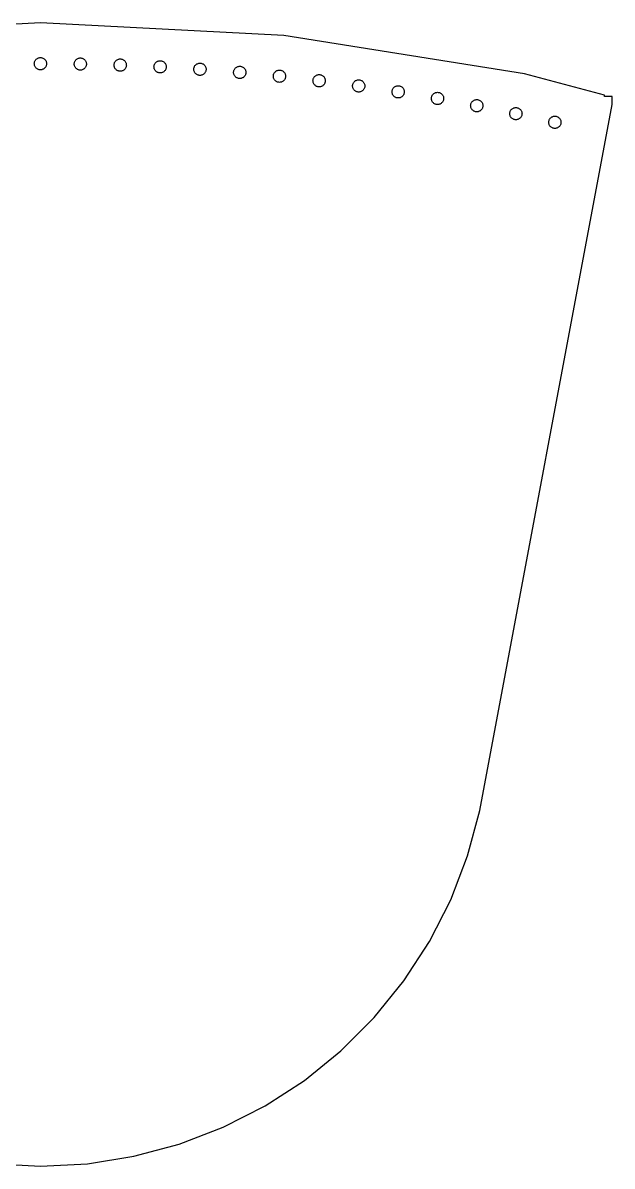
# Model space of a CAD drawing. Header units: metres. Extents: x -90 to 756, y -90 to 295.
# Drawn here: x 182.8 to 255, y -55 to 85 of the extents above; entities that cross this region are included whole.
import ezdxf

# ---------------------------------------------------------------- set-up
doc = ezdxf.new("R2010")
doc.units = ezdxf.units.M

msp = doc.modelspace()

# ---------------------------------------------------------------- linework, layer by layer
for p, q in [((185, 85), (155.209, 83.4387)), ((214.791, 83.4387), (185, 85)), ((244.255, 78.7721), (214.791, 83.4387)), ((184.25, 80), (184.254, 80.0784)), ((184.254, 79.9216), (184.25, 80)), ((184.254, 80.0784), (184.266, 80.1559)), ((184.266, 79.8441), (184.254, 79.9216)), ((184.266, 80.1559), (184.287, 80.2318)), ((184.287, 79.7682), (184.266, 79.8441)), ((184.287, 80.2318), (184.315, 80.305)), ((184.315, 80.305), (184.35, 80.375)), ((184.35, 80.375), (184.393, 80.4408)), ((184.393, 80.4408), (184.443, 80.5018)), ((184.443, 80.5018), (184.498, 80.5574)), ((184.498, 80.5574), (184.559, 80.6068)), ((184.559, 80.6068), (184.625, 80.6495)), ((184.625, 80.6495), (184.695, 80.6852)), ((184.695, 80.6852), (184.768, 80.7133)), ((184.768, 80.7133), (184.844, 80.7336)), ((184.844, 80.7336), (184.922, 80.7459)), ((184.922, 80.7459), (185, 80.75)), ((185, 80.75), (185.078, 80.7459)), ((185.078, 80.7459), (185.156, 80.7336)), ((185.156, 80.7336), (185.232, 80.7133)), ((185.232, 80.7133), (185.305, 80.6852)), ((185.305, 80.6852), (185.375, 80.6495)), ((185.375, 80.6495), (185.441, 80.6068)), ((185.441, 80.6068), (185.502, 80.5574)), ((185.502, 80.5574), (185.557, 80.5018)), ((185.557, 80.5018), (185.607, 80.4408)), ((185.607, 80.4408), (185.65, 80.375)), ((185.65, 80.375), (185.685, 80.305)), ((185.685, 80.305), (185.713, 80.2318)), ((185.713, 80.2318), (185.734, 80.1559)), ((185.734, 79.8441), (185.713, 79.7682)), ((185.734, 80.1559), (185.746, 80.0784)), ((185.746, 79.9216), (185.734, 79.8441)), ((185.746, 80.0784), (185.75, 80)), ((185.75, 80), (185.746, 79.9216)), ((189.137, 79.9574), (189.141, 80.0357)), ((189.141, 79.879), (189.137, 79.9574)), ((189.141, 80.0357), (189.153, 80.1133)), ((189.153, 79.8014), (189.141, 79.879)), ((189.153, 80.1133), (189.173, 80.1891)), ((189.173, 79.7256), (189.153, 79.8014)), ((189.173, 80.1891), (189.202, 80.2624)), ((189.202, 80.2624), (189.237, 80.3324)), ((189.237, 80.3324), (189.28, 80.3982)), ((189.28, 80.3982), (189.329, 80.4592)), ((189.329, 80.4592), (189.385, 80.5147)), ((189.385, 80.5147), (189.446, 80.5641)), ((189.446, 80.5641), (189.512, 80.6069)), ((189.512, 80.6069), (189.582, 80.6425)), ((189.582, 80.6425), (189.655, 80.6706)), ((189.655, 80.6706), (189.731, 80.691)), ((189.731, 80.691), (189.808, 80.7032)), ((189.808, 80.7032), (189.887, 80.7074)), ((189.887, 80.7074), (189.965, 80.7032)), ((189.965, 80.7032), (190.043, 80.691)), ((190.043, 80.691), (190.118, 80.6706)), ((190.118, 80.6706), (190.192, 80.6425)), ((190.192, 80.6425), (190.262, 80.6069)), ((190.262, 80.6069), (190.327, 80.5641)), ((190.327, 80.5641), (190.389, 80.5147)), ((190.389, 80.5147), (190.444, 80.4592)), ((190.444, 80.4592), (190.493, 80.3982)), ((190.493, 80.3982), (190.536, 80.3324)), ((190.536, 80.3324), (190.572, 80.2624)), ((190.572, 80.2624), (190.6, 80.1891)), ((190.6, 80.1891), (190.62, 80.1133)), ((190.62, 79.8014), (190.6, 79.7256)), ((190.62, 80.1133), (190.633, 80.0357)), ((190.633, 79.879), (190.62, 79.8014)), ((190.633, 80.0357), (190.637, 79.9574)), ((190.637, 79.9574), (190.633, 79.879)), ((194.022, 79.8294), (194.026, 79.9078)), ((194.026, 79.751), (194.022, 79.8294)), ((194.026, 79.9078), (194.038, 79.9854)), ((194.038, 79.9854), (194.059, 80.0612)), ((194.059, 80.0612), (194.087, 80.1345)), ((194.087, 80.1345), (194.122, 80.2044)), ((194.122, 80.2044), (194.165, 80.2703)), ((194.165, 80.2703), (194.214, 80.3313)), ((194.214, 80.3313), (194.27, 80.3868)), ((194.27, 80.3868), (194.331, 80.4362)), ((194.331, 80.4362), (194.397, 80.4789)), ((194.397, 80.4789), (194.467, 80.5146)), ((194.467, 80.5146), (194.54, 80.5427)), ((194.54, 80.5427), (194.616, 80.563)), ((194.616, 80.563), (194.693, 80.5753)), ((194.693, 80.5753), (194.772, 80.5794)), ((194.772, 80.5794), (194.85, 80.5753)), ((194.85, 80.5753), (194.928, 80.563)), ((194.928, 80.563), (195.004, 80.5427)), ((195.004, 80.5427), (195.077, 80.5146)), ((195.077, 80.5146), (195.147, 80.4789)), ((195.147, 80.4789), (195.213, 80.4362)), ((195.213, 80.4362), (195.274, 80.3868)), ((195.274, 80.3868), (195.329, 80.3313)), ((195.329, 80.3313), (195.379, 80.2703)), ((195.379, 80.2703), (195.421, 80.2044)), ((195.421, 80.2044), (195.457, 80.1345)), ((195.457, 80.1345), (195.485, 80.0612)), ((195.485, 80.0612), (195.505, 79.9854)), ((195.505, 79.9854), (195.518, 79.9078)), ((195.518, 79.9078), (195.522, 79.8294)), ((195.522, 79.8294), (195.518, 79.751)), ((198.92, 79.7722), (198.941, 79.848)), ((198.941, 79.848), (198.969, 79.9213)), ((198.969, 79.9213), (199.005, 79.9913)), ((199.005, 79.9913), (199.047, 80.0571)), ((199.047, 80.0571), (199.097, 80.1181)), ((199.097, 80.1181), (199.152, 80.1736)), ((199.152, 80.1736), (199.213, 80.223)), ((199.213, 80.223), (199.279, 80.2658)), ((199.279, 80.2658), (199.349, 80.3014)), ((199.349, 80.3014), (199.422, 80.3296)), ((199.422, 80.3296), (199.498, 80.3499)), ((199.498, 80.3499), (199.576, 80.3622)), ((199.576, 80.3622), (199.654, 80.3663)), ((199.654, 80.3663), (199.732, 80.3622)), ((199.732, 80.3622), (199.81, 80.3499)), ((199.81, 80.3499), (199.886, 80.3296)), ((199.886, 80.3296), (199.959, 80.3014)), ((199.959, 80.3014), (200.029, 80.2658)), ((200.029, 80.2658), (200.095, 80.223)), ((200.095, 80.223), (200.156, 80.1736)), ((200.156, 80.1736), (200.211, 80.1181)), ((200.211, 80.1181), (200.261, 80.0571)), ((200.261, 80.0571), (200.304, 79.9913)), ((200.304, 79.9913), (200.339, 79.9213)), ((200.339, 79.9213), (200.367, 79.848)), ((200.367, 79.848), (200.388, 79.7722)), ((203.925, 79.7588), (203.974, 79.8198)), ((203.974, 79.8198), (204.03, 79.8753)), ((204.03, 79.8753), (204.091, 79.9247)), ((204.091, 79.9247), (204.157, 79.9675)), ((204.157, 79.9675), (204.227, 80.0031)), ((204.227, 80.0031), (204.3, 80.0312)), ((204.3, 80.0312), (204.376, 80.0515)), ((204.376, 80.0515), (204.453, 80.0638)), ((204.453, 80.0638), (204.532, 80.0679)), ((204.532, 80.0679), (204.61, 80.0638)), ((204.61, 80.0638), (204.688, 80.0515)), ((204.688, 80.0515), (204.764, 80.0312)), ((204.764, 80.0312), (204.837, 80.0031)), ((204.837, 80.0031), (204.907, 79.9675)), ((204.907, 79.9675), (204.973, 79.9247)), ((204.973, 79.9247), (205.034, 79.8753)), ((205.034, 79.8753), (205.089, 79.8198)), ((205.089, 79.8198), (205.139, 79.7588)), ((184.315, 79.6949), (184.287, 79.7682)), ((184.35, 79.625), (184.315, 79.6949)), ((184.393, 79.5592), (184.35, 79.625)), ((184.443, 79.4981), (184.393, 79.5592)), ((184.498, 79.4426), (184.443, 79.4981)), ((184.559, 79.3932), (184.498, 79.4426)), ((184.625, 79.3505), (184.559, 79.3932)), ((184.695, 79.3148), (184.625, 79.3505)), ((184.768, 79.2867), (184.695, 79.3148)), ((184.844, 79.2664), (184.768, 79.2867)), ((184.922, 79.2541), (184.844, 79.2664)), ((185, 79.25), (184.922, 79.2541)), ((185.078, 79.2541), (185, 79.25)), ((185.156, 79.2664), (185.078, 79.2541)), ((185.232, 79.2867), (185.156, 79.2664)), ((185.305, 79.3148), (185.232, 79.2867)), ((185.375, 79.3505), (185.305, 79.3148)), ((185.441, 79.3932), (185.375, 79.3505)), ((185.502, 79.4426), (185.441, 79.3932)), ((185.557, 79.4981), (185.502, 79.4426)), ((185.607, 79.5592), (185.557, 79.4981)), ((185.65, 79.625), (185.607, 79.5592)), ((185.685, 79.6949), (185.65, 79.625)), ((185.713, 79.7682), (185.685, 79.6949)), ((189.202, 79.6523), (189.173, 79.7256)), ((189.237, 79.5824), (189.202, 79.6523)), ((189.28, 79.5165), (189.237, 79.5824)), ((189.329, 79.4555), (189.28, 79.5165)), ((189.385, 79.4), (189.329, 79.4555)), ((189.446, 79.3506), (189.385, 79.4)), ((189.512, 79.3078), (189.446, 79.3506)), ((189.582, 79.2722), (189.512, 79.3078)), ((189.655, 79.244), (189.582, 79.2722)), ((189.731, 79.2237), (189.655, 79.244)), ((189.808, 79.2115), (189.731, 79.2237)), ((189.887, 79.2074), (189.808, 79.2115)), ((189.965, 79.2115), (189.887, 79.2074)), ((190.043, 79.2237), (189.965, 79.2115)), ((190.118, 79.244), (190.043, 79.2237)), ((190.192, 79.2722), (190.118, 79.244)), ((190.262, 79.3078), (190.192, 79.2722)), ((190.327, 79.3506), (190.262, 79.3078)), ((190.389, 79.4), (190.327, 79.3506)), ((190.444, 79.4555), (190.389, 79.4)), ((190.493, 79.5165), (190.444, 79.4555)), ((190.536, 79.5824), (190.493, 79.5165)), ((190.572, 79.6523), (190.536, 79.5824)), ((190.6, 79.7256), (190.572, 79.6523)), ((194.038, 79.6735), (194.026, 79.751)), ((194.059, 79.5977), (194.038, 79.6735)), ((194.087, 79.5244), (194.059, 79.5977)), ((194.122, 79.4544), (194.087, 79.5244)), ((194.165, 79.3886), (194.122, 79.4544)), ((194.214, 79.3276), (194.165, 79.3886)), ((194.27, 79.2721), (194.214, 79.3276)), ((194.331, 79.2227), (194.27, 79.2721)), ((194.397, 79.1799), (194.331, 79.2227)), ((194.467, 79.1443), (194.397, 79.1799)), ((194.54, 79.1161), (194.467, 79.1443)), ((194.616, 79.0958), (194.54, 79.1161)), ((194.693, 79.0835), (194.616, 79.0958)), ((194.772, 79.0794), (194.693, 79.0835)), ((194.85, 79.0835), (194.772, 79.0794)), ((194.928, 79.0958), (194.85, 79.0835)), ((195.004, 79.1161), (194.928, 79.0958)), ((195.077, 79.1443), (195.004, 79.1161)), ((195.147, 79.1799), (195.077, 79.1443)), ((195.213, 79.2227), (195.147, 79.1799)), ((195.274, 79.2721), (195.213, 79.2227)), ((195.329, 79.3276), (195.274, 79.2721)), ((195.379, 79.3886), (195.329, 79.3276)), ((195.421, 79.4544), (195.379, 79.3886)), ((195.457, 79.5244), (195.421, 79.4544)), ((195.485, 79.5977), (195.457, 79.5244)), ((195.505, 79.6735), (195.485, 79.5977)), ((195.518, 79.751), (195.505, 79.6735)), ((198.904, 79.6163), (198.908, 79.6947)), ((198.908, 79.5379), (198.904, 79.6163)), ((198.908, 79.6947), (198.92, 79.7722)), ((198.92, 79.4603), (198.908, 79.5379)), ((198.941, 79.3845), (198.92, 79.4603)), ((198.969, 79.3112), (198.941, 79.3845)), ((199.005, 79.2413), (198.969, 79.3112)), ((199.047, 79.1754), (199.005, 79.2413)), ((199.097, 79.1144), (199.047, 79.1754)), ((199.152, 79.0589), (199.097, 79.1144)), ((199.213, 79.0095), (199.152, 79.0589)), ((199.279, 78.9667), (199.213, 79.0095)), ((199.349, 78.9311), (199.279, 78.9667)), ((199.422, 78.903), (199.349, 78.9311)), ((199.498, 78.8826), (199.422, 78.903)), ((199.576, 78.8704), (199.498, 78.8826)), ((199.654, 78.8663), (199.576, 78.8704)), ((199.732, 78.8704), (199.654, 78.8663)), ((199.81, 78.8826), (199.732, 78.8704)), ((199.886, 78.903), (199.81, 78.8826)), ((199.959, 78.9311), (199.886, 78.903)), ((200.029, 78.9667), (199.959, 78.9311)), ((200.095, 79.0095), (200.029, 78.9667)), ((200.156, 79.0589), (200.095, 79.0095)), ((200.211, 79.1144), (200.156, 79.0589)), ((200.261, 79.1754), (200.211, 79.1144)), ((200.304, 79.2413), (200.261, 79.1754)), ((200.339, 79.3112), (200.304, 79.2413)), ((200.367, 79.3845), (200.339, 79.3112)), ((200.388, 79.4603), (200.367, 79.3845)), ((200.388, 79.7722), (200.4, 79.6947)), ((200.4, 79.5379), (200.388, 79.4603)), ((200.4, 79.6947), (200.404, 79.6163)), ((200.404, 79.6163), (200.4, 79.5379)), ((203.782, 79.3179), (203.786, 79.3963)), ((203.786, 79.2395), (203.782, 79.3179)), ((203.786, 79.3963), (203.798, 79.4739)), ((203.798, 79.162), (203.786, 79.2395)), ((203.798, 79.4739), (203.819, 79.5497)), ((203.819, 79.0862), (203.798, 79.162)), ((203.819, 79.5497), (203.847, 79.623)), ((203.847, 79.0129), (203.819, 79.0862)), ((203.847, 79.623), (203.882, 79.6929)), ((203.882, 78.9429), (203.847, 79.0129)), ((203.882, 79.6929), (203.925, 79.7588)), ((203.925, 78.8771), (203.882, 78.9429)), ((203.974, 78.8161), (203.925, 78.8771)), ((204.03, 78.7606), (203.974, 78.8161)), ((204.091, 78.7112), (204.03, 78.7606)), ((204.157, 78.6684), (204.091, 78.7112)), ((204.227, 78.6328), (204.157, 78.6684)), ((204.3, 78.6046), (204.227, 78.6328)), ((204.376, 78.5843), (204.3, 78.6046)), ((204.453, 78.572), (204.376, 78.5843)), ((204.532, 78.5679), (204.453, 78.572)), ((204.61, 78.572), (204.532, 78.5679)), ((204.688, 78.5843), (204.61, 78.572)), ((204.764, 78.6046), (204.688, 78.5843)), ((204.837, 78.6328), (204.764, 78.6046)), ((204.907, 78.6684), (204.837, 78.6328)), ((204.973, 78.7112), (204.907, 78.6684)), ((205.034, 78.7606), (204.973, 78.7112)), ((205.089, 78.8161), (205.034, 78.7606)), ((205.139, 78.8771), (205.089, 78.8161)), ((205.139, 79.7588), (205.181, 79.6929)), ((205.181, 78.9429), (205.139, 78.8771)), ((205.181, 79.6929), (205.217, 79.623)), ((205.217, 79.0129), (205.181, 78.9429)), ((205.217, 79.623), (205.245, 79.5497)), ((205.245, 79.0862), (205.217, 79.0129)), ((205.245, 79.5497), (205.265, 79.4739)), ((205.265, 79.162), (205.245, 79.0862)), ((205.265, 79.4739), (205.278, 79.3963)), ((205.278, 79.2395), (205.265, 79.162)), ((205.278, 79.3963), (205.282, 79.3179)), ((205.282, 79.3179), (205.278, 79.2395)), ((208.654, 78.9345), (208.658, 79.0129)), ((208.658, 78.8561), (208.654, 78.9345)), ((208.658, 79.0129), (208.67, 79.0904)), ((208.67, 78.7786), (208.658, 78.8561)), ((208.67, 79.0904), (208.69, 79.1663)), ((208.69, 78.7027), (208.67, 78.7786)), ((208.69, 79.1663), (208.718, 79.2396)), ((208.718, 78.6295), (208.69, 78.7027)), ((208.718, 79.2396), (208.754, 79.3095)), ((208.754, 78.5595), (208.718, 78.6295)), ((208.754, 79.3095), (208.797, 79.3754)), ((208.797, 78.4937), (208.754, 78.5595)), ((208.797, 79.3754), (208.846, 79.4364)), ((208.846, 78.4327), (208.797, 78.4937)), ((208.846, 79.4364), (208.902, 79.4919)), ((208.902, 78.3772), (208.846, 78.4327)), ((208.902, 79.4919), (208.963, 79.5413)), ((208.963, 79.5413), (209.029, 79.584)), ((209.029, 79.584), (209.099, 79.6197)), ((209.099, 79.6197), (209.172, 79.6478)), ((209.172, 79.6478), (209.248, 79.6681)), ((209.248, 79.6681), (209.325, 79.6804)), ((209.325, 79.6804), (209.404, 79.6845)), ((209.404, 79.6845), (209.482, 79.6804)), ((209.482, 79.6804), (209.56, 79.6681)), ((209.56, 79.6681), (209.635, 79.6478)), ((209.635, 79.6478), (209.709, 79.6197)), ((209.709, 79.6197), (209.779, 79.584)), ((209.779, 79.584), (209.844, 79.5413)), ((209.844, 79.5413), (209.905, 79.4919)), ((209.905, 79.4919), (209.961, 79.4364)), ((209.961, 78.4327), (209.905, 78.3772)), ((209.961, 79.4364), (210.01, 79.3754)), ((210.01, 78.4937), (209.961, 78.4327)), ((210.01, 79.3754), (210.053, 79.3095)), ((210.053, 78.5595), (210.01, 78.4937)), ((210.053, 79.3095), (210.089, 79.2396)), ((210.089, 78.6295), (210.053, 78.5595)), ((210.089, 79.2396), (210.117, 79.1663)), ((210.117, 78.7027), (210.089, 78.6295)), ((210.117, 79.1663), (210.137, 79.0904)), ((210.137, 78.7786), (210.117, 78.7027)), ((210.137, 79.0904), (210.149, 79.0129)), ((210.149, 78.8561), (210.137, 78.7786)), ((210.149, 79.0129), (210.154, 78.9345)), ((210.154, 78.9345), (210.149, 78.8561)), ((213.518, 78.4661), (213.522, 78.5445)), ((213.522, 78.3877), (213.518, 78.4661)), ((213.522, 78.5445), (213.534, 78.6221)), ((213.534, 78.6221), (213.555, 78.6979)), ((213.555, 78.6979), (213.583, 78.7712)), ((213.583, 78.7712), (213.618, 78.8411)), ((213.618, 78.8411), (213.661, 78.907)), ((213.661, 78.907), (213.711, 78.968)), ((213.711, 78.968), (213.766, 79.0235)), ((213.766, 79.0235), (213.827, 79.0729)), ((213.827, 79.0729), (213.893, 79.1156)), ((213.893, 79.1156), (213.963, 79.1513)), ((213.963, 79.1513), (214.036, 79.1794)), ((214.036, 79.1794), (214.112, 79.1997)), ((214.112, 79.1997), (214.19, 79.212)), ((214.19, 79.212), (214.268, 79.2161)), ((214.268, 79.2161), (214.346, 79.212)), ((214.346, 79.212), (214.424, 79.1997)), ((214.424, 79.1997), (214.5, 79.1794)), ((214.5, 79.1794), (214.573, 79.1513)), ((214.573, 79.1513), (214.643, 79.1156)), ((214.643, 79.1156), (214.709, 79.0729)), ((214.709, 79.0729), (214.77, 79.0235)), ((214.77, 79.0235), (214.825, 78.968)), ((214.825, 78.968), (214.875, 78.907)), ((214.875, 78.907), (214.917, 78.8411)), ((214.917, 78.8411), (214.953, 78.7712)), ((214.953, 78.7712), (214.981, 78.6979)), ((214.981, 78.6979), (215.002, 78.6221)), ((215.002, 78.6221), (215.014, 78.5445)), ((215.014, 78.5445), (215.018, 78.4661)), ((215.018, 78.4661), (215.014, 78.3877)), ((218.517, 78.3538), (218.566, 78.4148)), ((218.566, 78.4148), (218.622, 78.4703)), ((218.622, 78.4703), (218.683, 78.5197)), ((218.683, 78.5197), (218.748, 78.5624)), ((218.748, 78.5624), (218.818, 78.5981)), ((218.818, 78.5981), (218.892, 78.6262)), ((218.892, 78.6262), (218.967, 78.6465)), ((218.967, 78.6465), (219.045, 78.6588)), ((219.045, 78.6588), (219.123, 78.6629)), ((219.123, 78.6629), (219.202, 78.6588)), ((219.202, 78.6588), (219.279, 78.6465)), ((219.279, 78.6465), (219.355, 78.6262)), ((219.355, 78.6262), (219.428, 78.5981)), ((219.428, 78.5981), (219.498, 78.5624)), ((219.498, 78.5624), (219.564, 78.5197)), ((219.564, 78.5197), (219.625, 78.4703)), ((219.625, 78.4703), (219.681, 78.4148)), ((219.681, 78.4148), (219.73, 78.3538)), ((254.069, 76.1424), (244.255, 78.7721)), ((208.963, 78.3277), (208.902, 78.3772)), ((209.029, 78.285), (208.963, 78.3277)), ((209.099, 78.2493), (209.029, 78.285)), ((209.172, 78.2212), (209.099, 78.2493)), ((209.248, 78.2009), (209.172, 78.2212)), ((209.325, 78.1886), (209.248, 78.2009)), ((209.404, 78.1845), (209.325, 78.1886)), ((209.482, 78.1886), (209.404, 78.1845)), ((209.56, 78.2009), (209.482, 78.1886)), ((209.635, 78.2212), (209.56, 78.2009)), ((209.709, 78.2493), (209.635, 78.2212)), ((209.779, 78.285), (209.709, 78.2493)), ((209.844, 78.3277), (209.779, 78.285)), ((209.905, 78.3772), (209.844, 78.3277)), ((213.534, 78.3102), (213.522, 78.3877)), ((213.555, 78.2344), (213.534, 78.3102)), ((213.583, 78.1611), (213.555, 78.2344)), ((213.618, 78.0911), (213.583, 78.1611)), ((213.661, 78.0253), (213.618, 78.0911)), ((213.711, 77.9643), (213.661, 78.0253)), ((213.766, 77.9088), (213.711, 77.9643)), ((213.827, 77.8594), (213.766, 77.9088)), ((213.893, 77.8166), (213.827, 77.8594)), ((213.963, 77.781), (213.893, 77.8166)), ((214.036, 77.7528), (213.963, 77.781)), ((214.112, 77.7325), (214.036, 77.7528)), ((214.19, 77.7202), (214.112, 77.7325)), ((214.268, 77.7161), (214.19, 77.7202)), ((214.346, 77.7202), (214.268, 77.7161)), ((214.424, 77.7325), (214.346, 77.7202)), ((214.5, 77.7528), (214.424, 77.7325)), ((214.573, 77.781), (214.5, 77.7528)), ((214.643, 77.8166), (214.573, 77.781)), ((214.709, 77.8594), (214.643, 77.8166)), ((214.77, 77.9088), (214.709, 77.8594)), ((214.825, 77.9643), (214.77, 77.9088)), ((214.875, 78.0253), (214.825, 77.9643)), ((214.917, 78.0911), (214.875, 78.0253)), ((214.953, 78.1611), (214.917, 78.0911)), ((214.981, 78.2344), (214.953, 78.1611)), ((215.002, 78.3102), (214.981, 78.2344)), ((215.014, 78.3877), (215.002, 78.3102)), ((218.373, 77.9129), (218.378, 77.9913)), ((218.378, 77.8345), (218.373, 77.9129)), ((218.378, 77.9913), (218.39, 78.0688)), ((218.39, 77.757), (218.378, 77.8345)), ((218.39, 78.0688), (218.41, 78.1447)), ((218.41, 77.6812), (218.39, 77.757)), ((218.41, 78.1447), (218.438, 78.218)), ((218.438, 77.6079), (218.41, 77.6812)), ((218.438, 78.218), (218.474, 78.2879)), ((218.474, 77.5379), (218.438, 77.6079)), ((218.474, 78.2879), (218.517, 78.3538)), ((218.517, 77.4721), (218.474, 77.5379)), ((218.566, 77.4111), (218.517, 77.4721)), ((218.622, 77.3556), (218.566, 77.4111)), ((218.683, 77.3062), (218.622, 77.3556)), ((218.748, 77.2634), (218.683, 77.3062)), ((218.818, 77.2278), (218.748, 77.2634)), ((218.892, 77.1996), (218.818, 77.2278)), ((218.967, 77.1793), (218.892, 77.1996)), ((219.045, 77.167), (218.967, 77.1793)), ((219.123, 77.1629), (219.045, 77.167)), ((219.202, 77.167), (219.123, 77.1629)), ((219.279, 77.1793), (219.202, 77.167)), ((219.355, 77.1996), (219.279, 77.1793)), ((219.428, 77.2278), (219.355, 77.1996)), ((219.498, 77.2634), (219.428, 77.2278)), ((219.564, 77.3062), (219.498, 77.2634)), ((219.625, 77.3556), (219.564, 77.3062)), ((219.681, 77.4111), (219.625, 77.3556)), ((219.73, 77.4721), (219.681, 77.4111)), ((219.73, 78.3538), (219.773, 78.2879)), ((219.773, 77.5379), (219.73, 77.4721)), ((219.773, 78.2879), (219.809, 78.218)), ((219.809, 77.6079), (219.773, 77.5379)), ((219.809, 78.218), (219.837, 78.1447)), ((219.837, 77.6812), (219.809, 77.6079)), ((219.837, 78.1447), (219.857, 78.0688)), ((219.857, 77.757), (219.837, 77.6812)), ((219.857, 78.0688), (219.869, 77.9913)), ((219.869, 77.8345), (219.857, 77.757)), ((219.869, 77.9913), (219.873, 77.9129)), ((219.873, 77.9129), (219.869, 77.8345)), ((223.218, 77.2751), (223.223, 77.3535)), ((223.223, 77.1967), (223.218, 77.2751)), ((223.223, 77.3535), (223.235, 77.431)), ((223.235, 77.1191), (223.223, 77.1967)), ((223.235, 77.431), (223.255, 77.5068)), ((223.255, 77.0433), (223.235, 77.1191)), ((223.255, 77.5068), (223.283, 77.5801)), ((223.283, 76.97), (223.255, 77.0433)), ((223.283, 77.5801), (223.319, 77.6501)), ((223.319, 77.6501), (223.362, 77.7159)), ((223.362, 77.7159), (223.411, 77.7769)), ((223.411, 77.7769), (223.467, 77.8324)), ((223.467, 77.8324), (223.528, 77.8818)), ((223.528, 77.8818), (223.593, 77.9246)), ((223.593, 77.9246), (223.663, 77.9602)), ((223.663, 77.9602), (223.737, 77.9883)), ((223.737, 77.9883), (223.813, 78.0087)), ((223.813, 78.0087), (223.89, 78.021)), ((223.89, 78.021), (223.968, 78.0251)), ((223.968, 78.0251), (224.047, 78.021)), ((224.047, 78.021), (224.124, 78.0087)), ((224.124, 78.0087), (224.2, 77.9883)), ((224.2, 77.9883), (224.274, 77.9602)), ((224.274, 77.9602), (224.343, 77.9246)), ((224.343, 77.9246), (224.409, 77.8818)), ((224.409, 77.8818), (224.47, 77.8324)), ((224.47, 77.8324), (224.526, 77.7769)), ((224.526, 77.7769), (224.575, 77.7159)), ((224.575, 77.7159), (224.618, 77.6501)), ((224.618, 77.6501), (224.654, 77.5801)), ((224.654, 77.5801), (224.682, 77.5068)), ((224.682, 77.0433), (224.654, 76.97)), ((224.682, 77.5068), (224.702, 77.431)), ((224.702, 77.1191), (224.682, 77.0433)), ((224.702, 77.431), (224.714, 77.3535)), ((224.714, 77.1967), (224.702, 77.1191)), ((224.714, 77.3535), (224.718, 77.2751)), ((224.718, 77.2751), (224.714, 77.1967)), ((228.195, 76.9936), (228.244, 77.0546)), ((228.244, 77.0546), (228.3, 77.1101)), ((228.3, 77.1101), (228.361, 77.1595)), ((228.361, 77.1595), (228.427, 77.2022)), ((228.427, 77.2022), (228.497, 77.2379)), ((228.497, 77.2379), (228.57, 77.266)), ((228.57, 77.266), (228.646, 77.2863)), ((228.646, 77.2863), (228.723, 77.2986)), ((228.723, 77.2986), (228.802, 77.3027)), ((228.802, 77.3027), (228.88, 77.2986)), ((228.88, 77.2986), (228.958, 77.2863)), ((228.958, 77.2863), (229.033, 77.266)), ((229.033, 77.266), (229.107, 77.2379)), ((229.107, 77.2379), (229.177, 77.2022)), ((229.177, 77.2022), (229.242, 77.1595)), ((229.242, 77.1595), (229.303, 77.1101)), ((229.303, 77.1101), (229.359, 77.0546)), ((229.359, 77.0546), (229.408, 76.9936)), ((223.319, 76.9001), (223.283, 76.97)), ((223.362, 76.8342), (223.319, 76.9001)), ((223.411, 76.7732), (223.362, 76.8342)), ((223.467, 76.7177), (223.411, 76.7732)), ((223.528, 76.6683), (223.467, 76.7177)), ((223.593, 76.6255), (223.528, 76.6683)), ((223.663, 76.5899), (223.593, 76.6255)), ((223.737, 76.5618), (223.663, 76.5899)), ((223.813, 76.5414), (223.737, 76.5618)), ((223.89, 76.5292), (223.813, 76.5414)), ((223.968, 76.5251), (223.89, 76.5292)), ((224.047, 76.5292), (223.968, 76.5251)), ((224.124, 76.5414), (224.047, 76.5292)), ((224.2, 76.5618), (224.124, 76.5414)), ((224.274, 76.5899), (224.2, 76.5618)), ((224.343, 76.6255), (224.274, 76.5899)), ((224.409, 76.6683), (224.343, 76.6255)), ((224.47, 76.7177), (224.409, 76.6683)), ((224.526, 76.7732), (224.47, 76.7177)), ((224.575, 76.8342), (224.526, 76.7732)), ((224.618, 76.9001), (224.575, 76.8342)), ((224.654, 76.97), (224.618, 76.9001)), ((228.052, 76.5527), (228.056, 76.6311)), ((228.056, 76.4743), (228.052, 76.5527)), ((228.056, 76.6311), (228.068, 76.7087)), ((228.068, 76.3968), (228.056, 76.4743)), ((228.068, 76.7087), (228.088, 76.7845)), ((228.088, 76.321), (228.068, 76.3968)), ((228.088, 76.7845), (228.116, 76.8578)), ((228.116, 76.2477), (228.088, 76.321)), ((228.116, 76.8578), (228.152, 76.9277)), ((228.152, 76.1777), (228.116, 76.2477)), ((228.152, 76.9277), (228.195, 76.9936)), ((228.195, 76.1119), (228.152, 76.1777)), ((228.244, 76.0509), (228.195, 76.1119)), ((228.3, 75.9954), (228.244, 76.0509)), ((228.361, 75.946), (228.3, 75.9954)), ((228.427, 75.9032), (228.361, 75.946)), ((228.497, 75.8676), (228.427, 75.9032)), ((228.57, 75.8394), (228.497, 75.8676)), ((228.646, 75.8191), (228.57, 75.8394)), ((228.723, 75.8068), (228.646, 75.8191)), ((228.802, 75.8027), (228.723, 75.8068)), ((228.88, 75.8068), (228.802, 75.8027)), ((228.958, 75.8191), (228.88, 75.8068)), ((229.033, 75.8394), (228.958, 75.8191)), ((229.107, 75.8676), (229.033, 75.8394)), ((229.177, 75.9032), (229.107, 75.8676)), ((229.242, 75.946), (229.177, 75.9032)), ((229.303, 75.9954), (229.242, 75.946)), ((229.359, 76.0509), (229.303, 75.9954)), ((229.408, 76.1119), (229.359, 76.0509)), ((229.408, 76.9936), (229.451, 76.9277)), ((229.451, 76.1777), (229.408, 76.1119)), ((229.451, 76.9277), (229.487, 76.8578)), ((229.487, 76.2477), (229.451, 76.1777)), ((229.487, 76.8578), (229.515, 76.7845)), ((229.515, 76.321), (229.487, 76.2477)), ((229.515, 76.7845), (229.535, 76.7087)), ((229.535, 76.3968), (229.515, 76.321)), ((229.535, 76.7087), (229.548, 76.6311)), ((229.548, 76.4743), (229.535, 76.3968)), ((229.548, 76.6311), (229.552, 76.5527)), ((229.552, 76.5527), (229.548, 76.4743)), ((232.871, 75.7462), (232.876, 75.8246)), ((232.876, 75.6678), (232.871, 75.7462)), ((232.876, 75.8246), (232.888, 75.9021)), ((232.888, 75.5902), (232.876, 75.6678)), ((232.888, 75.9021), (232.908, 75.9779)), ((232.908, 75.9779), (232.936, 76.0512)), ((232.936, 76.0512), (232.972, 76.1212)), ((232.972, 76.1212), (233.015, 76.187)), ((233.015, 76.187), (233.064, 76.248)), ((233.064, 76.248), (233.12, 76.3035)), ((233.12, 76.3035), (233.181, 76.3529)), ((233.181, 76.3529), (233.246, 76.3957)), ((233.246, 76.3957), (233.316, 76.4313)), ((233.316, 76.4313), (233.39, 76.4595)), ((233.39, 76.4595), (233.466, 76.4798)), ((233.466, 76.4798), (233.543, 76.4921)), ((233.543, 76.4921), (233.621, 76.4962)), ((233.621, 76.4962), (233.7, 76.4921)), ((233.7, 76.4921), (233.777, 76.4798)), ((233.777, 76.4798), (233.853, 76.4595)), ((233.853, 76.4595), (233.927, 76.4313)), ((233.927, 76.4313), (233.996, 76.3957)), ((233.996, 76.3957), (234.062, 76.3529)), ((234.062, 76.3529), (234.123, 76.3035)), ((234.123, 76.3035), (234.179, 76.248)), ((234.179, 76.248), (234.228, 76.187)), ((234.228, 76.187), (234.271, 76.1212)), ((234.271, 76.1212), (234.307, 76.0512)), ((234.307, 76.0512), (234.335, 75.9779)), ((234.335, 75.9779), (234.355, 75.9021)), ((234.355, 75.9021), (234.367, 75.8246)), ((234.367, 75.6678), (234.355, 75.5902)), ((234.367, 75.8246), (234.371, 75.7462)), ((234.371, 75.7462), (234.367, 75.6678)), ((238.271, 75.5892), (238.348, 75.6015)), ((238.348, 75.6015), (238.427, 75.6056)), ((238.427, 75.6056), (238.505, 75.6015)), ((238.505, 75.6015), (238.582, 75.5892)), ((254.054, 76), (254.069, 76.1424)), ((255, 76), (254.054, 76)), ((255, 75), (255, 76)), ((232.908, 75.5144), (232.888, 75.5902)), ((232.936, 75.4411), (232.908, 75.5144)), ((232.972, 75.3712), (232.936, 75.4411)), ((233.015, 75.3053), (232.972, 75.3712)), ((233.064, 75.2443), (233.015, 75.3053)), ((233.12, 75.1888), (233.064, 75.2443)), ((233.181, 75.1394), (233.12, 75.1888)), ((233.246, 75.0966), (233.181, 75.1394)), ((233.316, 75.061), (233.246, 75.0966)), ((233.39, 75.0329), (233.316, 75.061)), ((233.466, 75.0126), (233.39, 75.0329)), ((233.543, 75.0003), (233.466, 75.0126)), ((233.621, 74.9962), (233.543, 75.0003)), ((233.7, 75.0003), (233.621, 74.9962)), ((233.777, 75.0126), (233.7, 75.0003)), ((233.853, 75.0329), (233.777, 75.0126)), ((233.927, 75.061), (233.853, 75.0329)), ((233.996, 75.0966), (233.927, 75.061)), ((234.062, 75.1394), (233.996, 75.0966)), ((234.123, 75.1888), (234.062, 75.1394)), ((234.179, 75.2443), (234.123, 75.1888)), ((234.228, 75.3053), (234.179, 75.2443)), ((234.271, 75.3712), (234.228, 75.3053)), ((234.307, 75.4411), (234.271, 75.3712)), ((234.335, 75.5144), (234.307, 75.4411)), ((234.355, 75.5902), (234.335, 75.5144)), ((237.677, 74.8556), (237.681, 74.934)), ((237.681, 74.7772), (237.677, 74.8556)), ((237.681, 74.934), (237.693, 75.0115)), ((237.693, 74.6997), (237.681, 74.7772)), ((237.693, 75.0115), (237.713, 75.0874)), ((237.713, 74.6238), (237.693, 74.6997)), ((237.713, 75.0874), (237.741, 75.1607)), ((237.741, 74.5506), (237.713, 74.6238)), ((237.741, 75.1607), (237.777, 75.2306)), ((237.777, 74.4806), (237.741, 74.5506)), ((237.777, 75.2306), (237.82, 75.2964)), ((237.82, 74.4148), (237.777, 74.4806)), ((237.82, 75.2964), (237.869, 75.3575)), ((237.869, 74.3538), (237.82, 74.4148)), ((237.869, 75.3575), (237.925, 75.413)), ((237.925, 74.2982), (237.869, 74.3538)), ((237.925, 75.413), (237.986, 75.4624)), ((237.986, 74.2488), (237.925, 74.2982)), ((237.986, 75.4624), (238.052, 75.5051)), ((238.052, 74.2061), (237.986, 74.2488)), ((238.052, 75.5051), (238.121, 75.5408)), ((238.121, 74.1704), (238.052, 74.2061)), ((238.121, 75.5408), (238.195, 75.5689)), ((238.195, 75.5689), (238.271, 75.5892)), ((238.582, 75.5892), (238.658, 75.5689)), ((238.658, 75.5689), (238.732, 75.5408)), ((238.732, 75.5408), (238.802, 75.5051)), ((238.802, 74.2061), (238.732, 74.1704)), ((238.798, -11.4351), (255, 75)), ((238.802, 75.5051), (238.867, 75.4624)), ((238.867, 74.2488), (238.802, 74.2061)), ((238.867, 75.4624), (238.928, 75.413)), ((238.928, 74.2982), (238.867, 74.2488)), ((238.928, 75.413), (238.984, 75.3575)), ((238.984, 74.3538), (238.928, 74.2982)), ((238.984, 75.3575), (239.033, 75.2964)), ((239.033, 74.4148), (238.984, 74.3538)), ((239.033, 75.2964), (239.076, 75.2306)), ((239.076, 74.4806), (239.033, 74.4148)), ((239.076, 75.2306), (239.112, 75.1607)), ((239.112, 74.5506), (239.076, 74.4806)), ((239.112, 75.1607), (239.14, 75.0874)), ((239.14, 74.6238), (239.112, 74.5506)), ((239.14, 75.0874), (239.16, 75.0115)), ((239.16, 74.6997), (239.14, 74.6238)), ((239.16, 75.0115), (239.172, 74.934)), ((239.172, 74.7772), (239.16, 74.6997)), ((239.172, 74.934), (239.177, 74.8556)), ((239.177, 74.8556), (239.172, 74.7772)), ((242.53, 74.1864), (242.566, 74.2563)), ((242.566, 74.2563), (242.609, 74.3222)), ((242.609, 74.3222), (242.658, 74.3832)), ((242.658, 74.3832), (242.713, 74.4387)), ((242.713, 74.4387), (242.774, 74.4881)), ((242.774, 74.4881), (242.84, 74.5308)), ((242.84, 74.5308), (242.91, 74.5665)), ((242.91, 74.5665), (242.984, 74.5946)), ((242.984, 74.5946), (243.059, 74.6149)), ((243.059, 74.6149), (243.137, 74.6272)), ((243.137, 74.6272), (243.215, 74.6313)), ((243.215, 74.6313), (243.294, 74.6272)), ((243.294, 74.6272), (243.371, 74.6149)), ((243.371, 74.6149), (243.447, 74.5946)), ((243.447, 74.5946), (243.52, 74.5665)), ((243.52, 74.5665), (243.59, 74.5308)), ((243.59, 74.5308), (243.656, 74.4881)), ((243.656, 74.4881), (243.717, 74.4387)), ((243.717, 74.4387), (243.773, 74.3832)), ((243.773, 74.3832), (243.822, 74.3222)), ((243.822, 74.3222), (243.865, 74.2563)), ((243.865, 74.2563), (243.9, 74.1864)), ((238.195, 74.1423), (238.121, 74.1704)), ((238.271, 74.122), (238.195, 74.1423)), ((238.348, 74.1097), (238.271, 74.122)), ((238.427, 74.1056), (238.348, 74.1097)), ((238.505, 74.1097), (238.427, 74.1056)), ((238.582, 74.122), (238.505, 74.1097)), ((238.658, 74.1423), (238.582, 74.122)), ((238.732, 74.1704), (238.658, 74.1423)), ((242.465, 73.8813), (242.469, 73.9597)), ((242.469, 73.8029), (242.465, 73.8813)), ((242.469, 73.9597), (242.482, 74.0373)), ((242.482, 73.7254), (242.469, 73.8029)), ((242.482, 74.0373), (242.502, 74.1131)), ((242.502, 73.6496), (242.482, 73.7254)), ((242.502, 74.1131), (242.53, 74.1864)), ((242.53, 73.5763), (242.502, 73.6496)), ((242.566, 73.5063), (242.53, 73.5763)), ((242.609, 73.4405), (242.566, 73.5063)), ((242.658, 73.3795), (242.609, 73.4405)), ((242.713, 73.324), (242.658, 73.3795)), ((242.774, 73.2746), (242.713, 73.324)), ((242.84, 73.2318), (242.774, 73.2746)), ((242.91, 73.1962), (242.84, 73.2318)), ((242.984, 73.168), (242.91, 73.1962)), ((243.059, 73.1477), (242.984, 73.168)), ((243.137, 73.1354), (243.059, 73.1477)), ((243.215, 73.1313), (243.137, 73.1354)), ((243.294, 73.1354), (243.215, 73.1313)), ((243.371, 73.1477), (243.294, 73.1354)), ((243.447, 73.168), (243.371, 73.1477)), ((243.52, 73.1962), (243.447, 73.168)), ((243.59, 73.2318), (243.52, 73.1962)), ((243.656, 73.2746), (243.59, 73.2318)), ((243.717, 73.324), (243.656, 73.2746)), ((243.773, 73.3795), (243.717, 73.324)), ((243.822, 73.4405), (243.773, 73.3795)), ((243.865, 73.5063), (243.822, 73.4405)), ((243.9, 73.5763), (243.865, 73.5063)), ((243.9, 74.1864), (243.929, 74.1131)), ((243.929, 73.6496), (243.9, 73.5763)), ((243.929, 74.1131), (243.949, 74.0373)), ((243.949, 73.7254), (243.929, 73.6496)), ((243.949, 74.0373), (243.961, 73.9597)), ((243.961, 73.8029), (243.949, 73.7254)), ((243.961, 73.9597), (243.965, 73.8813)), ((243.965, 73.8813), (243.961, 73.8029)), ((247.236, 72.8236), (247.24, 72.902)), ((247.24, 72.7452), (247.236, 72.8236)), ((247.24, 72.902), (247.253, 72.9795)), ((247.253, 72.9795), (247.273, 73.0554)), ((247.273, 73.0554), (247.301, 73.1287)), ((247.301, 73.1287), (247.337, 73.1986)), ((247.337, 73.1986), (247.38, 73.2645)), ((247.38, 73.2645), (247.429, 73.3255)), ((247.429, 73.3255), (247.484, 73.381)), ((247.484, 73.381), (247.545, 73.4304)), ((247.545, 73.4304), (247.611, 73.4731)), ((247.611, 73.4731), (247.681, 73.5088)), ((247.681, 73.5088), (247.755, 73.5369)), ((247.755, 73.5369), (247.83, 73.5572)), ((247.83, 73.5572), (247.908, 73.5695)), ((247.908, 73.5695), (247.986, 73.5736)), ((247.986, 73.5736), (248.065, 73.5695)), ((248.065, 73.5695), (248.142, 73.5572)), ((248.142, 73.5572), (248.218, 73.5369)), ((248.218, 73.5369), (248.291, 73.5088)), ((248.291, 73.5088), (248.361, 73.4731)), ((248.361, 73.4731), (248.427, 73.4304)), ((248.427, 73.4304), (248.488, 73.381)), ((248.488, 73.381), (248.544, 73.3255)), ((248.544, 73.3255), (248.593, 73.2645)), ((248.593, 73.2645), (248.636, 73.1986)), ((248.636, 73.1986), (248.671, 73.1287)), ((248.671, 73.1287), (248.7, 73.0554)), ((248.7, 73.0554), (248.72, 72.9795)), ((248.72, 72.9795), (248.732, 72.902)), ((248.732, 72.902), (248.736, 72.8236)), ((248.736, 72.8236), (248.732, 72.7452)), ((247.253, 72.6677), (247.24, 72.7452)), ((247.273, 72.5918), (247.253, 72.6677)), ((247.301, 72.5186), (247.273, 72.5918)), ((247.337, 72.4486), (247.301, 72.5186)), ((247.38, 72.3828), (247.337, 72.4486)), ((247.429, 72.3218), (247.38, 72.3828)), ((247.484, 72.2663), (247.429, 72.3218)), ((247.545, 72.2168), (247.484, 72.2663)), ((247.611, 72.1741), (247.545, 72.2168)), ((247.681, 72.1385), (247.611, 72.1741)), ((247.755, 72.1103), (247.681, 72.1385)), ((247.83, 72.09), (247.755, 72.1103)), ((247.908, 72.0777), (247.83, 72.09)), ((247.986, 72.0736), (247.908, 72.0777)), ((248.065, 72.0777), (247.986, 72.0736)), ((248.142, 72.09), (248.065, 72.0777)), ((248.218, 72.1103), (248.142, 72.09)), ((248.291, 72.1385), (248.218, 72.1103)), ((248.361, 72.1741), (248.291, 72.1385)), ((248.427, 72.2168), (248.361, 72.1741)), ((248.488, 72.2663), (248.427, 72.2168)), ((248.544, 72.3218), (248.488, 72.2663)), ((248.593, 72.3828), (248.544, 72.3218)), ((248.636, 72.4486), (248.593, 72.3828)), ((248.671, 72.5186), (248.636, 72.4486)), ((248.7, 72.5918), (248.671, 72.5186)), ((248.72, 72.6677), (248.7, 72.5918)), ((248.732, 72.7452), (248.72, 72.6677)), ((237.308, -16.9959), (238.798, -11.4351)), ((235.245, -22.3705), (237.308, -16.9959)), ((232.631, -27.5), (235.245, -22.3705)), ((229.496, -32.3282), (232.631, -27.5)), ((225.873, -36.8022), (229.496, -32.3282)), ((221.802, -40.873), (225.873, -36.8022)), ((217.328, -44.4959), (221.802, -40.873)), ((212.5, -47.6314), (217.328, -44.4959)), ((207.371, -50.245), (212.5, -47.6314)), ((201.996, -52.3081), (207.371, -50.245)), ((196.435, -53.7981), (201.996, -52.3081)), ((190.749, -54.6987), (196.435, -53.7981)), ((179.251, -54.6987), (185, -55)), ((185, -55), (190.749, -54.6987))]:
    msp.add_line(p, q)

doc.saveas('drawing.dxf')
